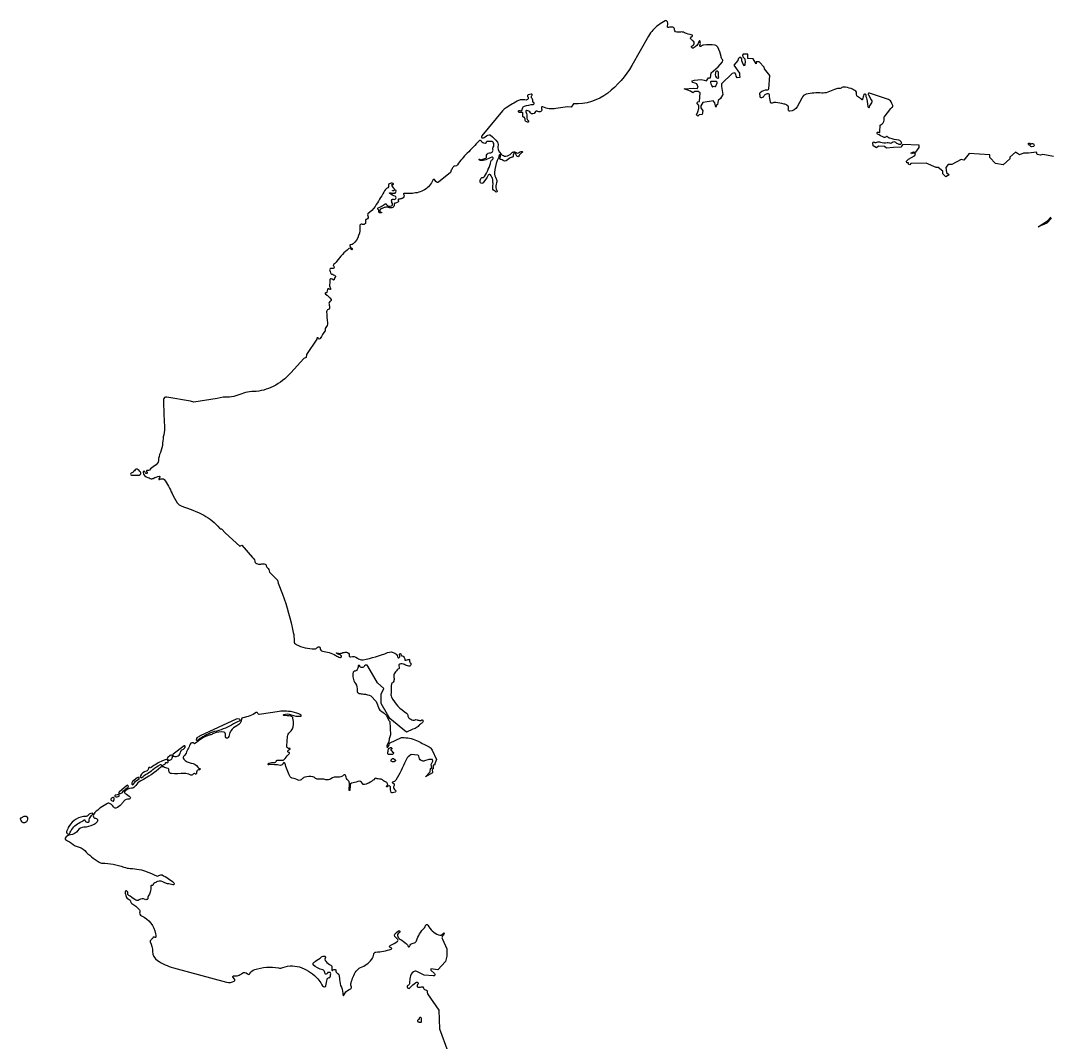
# Model space of a CAD drawing. Header units: millimetres. Extents: x 10675 to 34317, y 7287 to 30799.
# Drawn here: x 10675 to 22662, y 18892 to 30799 of the extents above; entities that cross this region are included whole.
import ezdxf

# ---------------------------------------------------------------- set-up
doc = ezdxf.new("R2010")
doc.units = ezdxf.units.MM
doc.layers.add('dwgmodels.com', color=250, linetype='Continuous')

msp = doc.modelspace()

# ---------------------------------------------------------------- linework, layer by layer
at = {"layer": 'dwgmodels.com'}
msp.add_lwpolyline([(22708, 29215), (22585, 29239), (22559, 29229), (22520, 29238), (22510, 29264), (22419, 29255), (22361, 29256), (22315, 29233), (22266, 29266), (22201, 29208), (22202, 29187), (22122, 29117), (22035, 29134), (21967, 29205), (21969, 29234), (21728, 29249), (21666, 29171), (21634, 29179), (21526, 29123), (21484, 29121), (21456, 29088), (21463, 29030), (21493, 29000), (21456, 28979), (21420, 29015), (21422, 29045), (21364, 29088), (21342, 29086), (21226, 29136), (21048, 29132), (21036, 29117), (21022, 29127), (21022, 29142), (20999, 29142), (20998, 29162), (21021, 29183), (21089, 29225), (21103, 29237), (21098, 29252), (21074, 29254), (21055, 29247), (21051, 29260), (21081, 29270), (21105, 29266), (21145, 29322), (21146, 29348), (20955, 29357), (20931, 29324), (20845, 29320), (20762, 29312), (20740, 29331), (20671, 29335), (20647, 29318), (20609, 29338), (20606, 29375, -0.634103), (20620, 29383, 0.278539), (20651, 29381, -0.225479), (20695, 29383, 0.170787), (20770, 29377, -0.171625), (20798, 29375, 0.307492), (20834, 29382, -0.406534), (20867, 29382, 0.177175), (20924, 29358, 0.523096), (20939, 29377, 0.282205), (20907, 29404, -0.022034), (20802, 29428, -0.153124), (20774, 29446, 0.472511), (20759, 29445, -0.361515), (20730, 29439, -0.003577), (20660, 29477, -1.083353), (20673, 29497, 0.505996), (20687, 29501), (20691, 29582), (20710, 29594, 0.323175), (20735, 29659, -0.252619), (20738, 29675), (20814, 29774, -0.100543), (20827, 29785, 0.43615), (20835, 29819, -0.03856), (20817, 29851, 0.241878), (20774, 29884), (20566, 29954, 0.86914), (20555, 29932), (20587, 29875, -0.312901), (20583, 29828, 0.120478), (20558, 29777), (20549, 29793), (20543, 29862, 0.100297), (20534, 29895, -0.127169), (20526, 29927, 0.299237), (20516, 29943, 0.464534), (20501, 29936, -0.008436), (20486, 29882, -0.573634), (20475, 29879, 0.09496), (20437, 29906, -0.352908), (20416, 29949, 0.28764), (20406, 29976, 0.079025), (20352, 30006, 0.067595), (20265, 30025, 0.194518), (20243, 30018, -0.197469), (20205, 30006, 0.141763), (20159, 29997, -0.036724), (20079, 29964, -0.099015), (20009, 29955, 0.070529), (19829, 29942, 0.278781), (19779, 29894), (19724, 29795, -0.262539), (19639, 29743, -0.53718), (19621, 29768, 0.34678), (19608, 29811, 0.098163), (19570, 29827, 0.017134), (19475, 29843, 0.129868), (19431, 29838, -0.474213), (19411, 29849, -0.029786), (19401, 29934, 0.398772), (19388, 29946, 0.075699), (19362, 29942, 0.208582), (19337, 29921, -0.257911), (19308, 29900, -0.446188), (19292, 29914, 0.080061), (19288, 29938, -0.290459), (19293, 29960, -0.213649), (19380, 29992, 0.357104), (19394, 30002), (19406, 30161), (19343, 30236), (19339, 30258), (19282, 30319), (19244, 30319), (19244, 30297), (19212, 30355), (19150, 30358), (19148, 30407), (19093, 30407), (19086, 30397), (19092, 30376), (19115, 30352), (19116, 30314), (19110, 30273), (19095, 30293), (19079, 30330), (19077, 30354), (19057, 30371), (19036, 30353), (19032, 30334), (18987, 30280), (19053, 30187), (19053, 30167), (19054, 30134), (19025, 30133), (19014, 30150), (19008, 30176), (18995, 30191), (18966, 30182), (18841, 30064), (18840, 30030), (18857, 29938), (18830, 29890), (18801, 29868), (18795, 29821), (18785, 29815), (18775, 29789), (18762, 29842), (18745, 29865), (18703, 29857), (18675, 29852), (18626, 29844), (18602, 29804), (18600, 29782), (18624, 29749), (18618, 29704), (18580, 29699), (18565, 29685), (18549, 29702), (18567, 29734), (18579, 29775), (18576, 29809), (18556, 29841), (18566, 29854), (18584, 29857), (18592, 29957), (18569, 29973), (18531, 29974), (18508, 29959), (18481, 29977), (18407, 30002), (18518, 30010), (18558, 30007), (18569, 30025), (18556, 30063), (18533, 30071), (18504, 30079), (18500, 30098), (18526, 30104), (18603, 30112), (18639, 30103), (18666, 30097), (18691, 30131), (18714, 30131), (18720, 30191), (18802, 30259), (18852, 30318, 0.346801), (18852, 30347, -0.104689), (18837, 30380, 0.064727), (18798, 30489, 0.241376), (18767, 30511, 0.062506), (18632, 30514, 0.181909), (18602, 30499, -0.847743), (18589, 30508, 0.180497), (18592, 30558, 0.772498), (18579, 30557, -0.259391), (18510, 30479, -0.443471), (18493, 30488, -0.379019), (18501, 30505, 0.402528), (18522, 30547, 0.19592), (18507, 30565, -0.150139), (18482, 30589, -0.282645), (18483, 30606), (18501, 30617, 0.694647), (18498, 30631, -0.083349), (18412, 30658, 0.1642), (18362, 30665, -0.134241), (18307, 30669, -0.380136), (18294, 30693, 0.437032), (18274, 30723, 0.109851), (18225, 30720, -0.669493), (18212, 30736, 0.366277), (18200, 30797, 0.304638), (18186, 30798, 0.029063), (18107, 30747, 0.105137), (17992, 30619), (17796, 30277, -0.097945), (17516, 29955, -0.180091), (17116, 29829), (17091, 29791), (17046, 29795), (16911, 29773, -0.152035), (16761, 29794, 0.480765), (16743, 29785, 0.181391), (16746, 29770, -0.521267), (16728, 29736, -0.174783), (16703, 29741, 0.461259), (16667, 29729, -0.605327), (16615, 29724, 0.215621), (16574, 29751, 0.584166), (16562, 29735, -0.107298), (16575, 29663, 0.232006), (16588, 29635, -0.241203), (16594, 29622, -0.565882), (16581, 29615, 0.059845), (16563, 29623, -0.31285), (16555, 29634, 0.093208), (16547, 29668, 0.311466), (16536, 29675, -0.437688), (16527, 29683, 0.022133), (16527, 29721, 0.540638), (16511, 29729, -0.30952), (16478, 29734, -0.962452), (16491, 29750, 0.412106), (16515, 29753, 0.148215), (16523, 29775, -0.315834), (16546, 29803, -0.041547), (16648, 29823, 0.729956), (16652, 29846, -0.337657), (16642, 29871, 0.280954), (16635, 29891, -0.422756), (16633, 29925, 0.721925), (16625, 29941, 0.003165), (16589, 29934, 0.601166), (16583, 29916, -0.461674), (16581, 29880, -0.224213), (16550, 29874), (16513, 29876, 0.145584), (16478, 29869, 0.016663), (16334, 29784, 0.076108), (16291, 29747), (16049, 29456, 0.576798), (16058, 29431, 0.218021), (16076, 29436, -0.084536), (16133, 29469, -0.276634), (16151, 29465, -0.034147), (16230, 29383, -0.235845), (16238, 29355, 0.271906), (16274, 29241, 0.190308), (16330, 29220, 0.232001), (16393, 29253, -0.448074), (16455, 29258, 0.399074), (16478, 29258, -0.214962), (16519, 29273, -0.740091), (16521, 29262, 0.092958), (16490, 29236, 0.01516), (16476, 29217, -0.418301), (16463, 29215, -0.159908), (16445, 29242, 0.713246), (16417, 29243, 0.10735), (16413, 29217, -0.475074), (16400, 29206, 0.184021), (16380, 29201), (16331, 29164, -0.328875), (16307, 29164, 0.123804), (16265, 29181, -0.555892), (16260, 29194, 0.218961), (16266, 29233, 0.74635), (16253, 29233, -0.015778), (16229, 29167, 0.073534), (16197, 29030, 0.165718), (16216, 28957, -0.236224), (16221, 28910, 0.150631), (16217, 28836, 0.10622), (16225, 28820, -1.034307), (16207, 28806, 0.102448), (16186, 28825, -0.295942), (16176, 28848, 0.070285), (16176, 28947, 0.163323), (16149, 29000, 0.504546), (16123, 28996, -0.053398), (16065, 28910, -0.412622), (16035, 28907, -0.264588), (16028, 28927, -0.108641), (16044, 28967, -0.334311), (16057, 28972, 0.346836), (16081, 28981, 0.071339), (16156, 29157, -0.201252), (16176, 29183, 0.961642), (16164, 29207, -0.022182), (16094, 29178, -0.095565), (16033, 29168, -0.260035), (16017, 29178, -0.863866), (16024, 29183, 0.31078), (16049, 29179, -0.038972), (16095, 29197, 0.407183), (16104, 29213, -0.507564), (16139, 29257, 0.184443), (16168, 29267, 0.271), (16179, 29298, -0.160108), (16183, 29324, 0.232708), (16183, 29380, 0.263834), (16169, 29390, 0.04087), (16109, 29390, 0.38519), (16101, 29381, -0.396088), (16089, 29368, -0.290185), (16040, 29396, 0.526262), (16017, 29399, -0.020221), (15879, 29254, 0.048657), (15764, 29118, -0.229123), (15738, 29103, 0.256739), (15708, 29084, 0.021343), (15689, 29045, 0.105679), (15686, 29028), (15545, 28918, -0.49183), (15513, 28926, 0.117574), (15498, 28946, 0.512482), (15480, 28941, -0.170046), (15383, 28828, -0.118127), (15240, 28786, -0.022251), (15144, 28785, 0.59343), (15138, 28776, -0.473844), (15120, 28726, -0.076693), (15083, 28719, 0.641914), (15076, 28702, -0.49748), (15072, 28683, -0.070686), (15036, 28671, 0.43364), (15027, 28657, -0.435511), (15002, 28618, -0.125342), (14963, 28621, 0.143308), (14921, 28623, 0.056042), (14888, 28610, -0.081869), (14875, 28606, 0.38793), (14859, 28587, 0.128339), (14864, 28571, 0.308628), (14875, 28567, -1.099691), (14875, 28559, 0), (14859, 28559, -0.433773), (14851, 28567, 0.211612), (14839, 28600, -0.564516), (14843, 28618, 0.106159), (14903, 28650, -0.042575), (14923, 28665, -0.39633), (14932, 28662, 0.165332), (14965, 28638, 0.1829), (14998, 28639, 0.462364), (15007, 28668, -0.207442), (15000, 28710, -0.457526), (15017, 28718, 0.458075), (15051, 28735, 0.402389), (15040, 28753, -0.085691), (14976, 28785, -0.817717), (14979, 28793, 0.049856), (15026, 28787, 0.268424), (15047, 28798, 0.311383), (15046, 28822, 0.493083), (15032, 28822, -0.333149), (15009, 28816, -0.994648), (15011, 28819, 0.305443), (15028, 28823, 0.387373), (15028, 28841, -0.084931), (15001, 28884, -0.762143), (15008, 28889, 1.175894), (15014, 28902, 0.20035), (14972, 28898, 0.349853), (14961, 28873, -0.310554), (14953, 28852, 0.112741), (14907, 28801, -0.020215), (14805, 28634, -0.085647), (14723, 28547, 0.411686), (14720, 28524, -0.546576), (14704, 28483, 0.476319), (14694, 28463, -0.715882), (14652, 28425, 0.276059), (14635, 28424, 0.285942), (14627, 28408, -0.23585), (14551, 28196, -0.247102), (14523, 28188, 0.601267), (14513, 28176, 0.139999), (14536, 28146, -0.49466), (14536, 28129), (14528, 28139, 0.396461), (14501, 28142, 0.073054), (14359, 27994, -0.068355), (14323, 27957, 0.515232), (14324, 27937, -0.761269), (14316, 27912, 0.058147), (14287, 27910, 0.50411), (14277, 27888, -0.081762), (14287, 27859, 0.295783), (14299, 27846, -0.109021), (14341, 27826, -0.499858), (14341, 27808, 0.26632), (14330, 27785, -0.648012), (14316, 27777, 0.053847), (14293, 27790, 0.560095), (14280, 27782, -0.065681), (14275, 27723, 0.20869), (14280, 27695, -0.19109), (14286, 27668, -0.750037), (14276, 27667, 0.663532), (14251, 27666, 0.07376), (14243, 27634, -0.450277), (14233, 27627, 0.850709), (14227, 27612, -0.122244), (14292, 27548, -0.450665), (14287, 27531, 0.369331), (14269, 27493, -0.073329), (14274, 27449, -0.347139), (14260, 27431, 0.364198), (14241, 27407, 0.018412), (14251, 27276, -0.240126), (14230, 27222, 0.312747), (14224, 27195, -0.256659), (14223, 27185, 0.037796), (14167, 27094, -0.665191), (14146, 27096, 1.040276), (14126, 27088), (14005, 26907), (14003, 26873), (13975, 26861), (13823, 26693, -0.087925), (13619, 26537, -0.112074), (13392, 26477, 0.097704), (13207, 26434, -0.109801), (13108, 26413, 0.066459), (12966, 26396), (12695, 26354), (12656, 26366), (12378, 26413, 0.465533), (12341, 26382, 0.014915), (12351, 26081, -0.067721), (12343, 25971, 0.038908), (12330, 25877, -0.090875), (12304, 25765, 0.086909), (12281, 25675, -0.267687), (12237, 25610, 0.109595), (12177, 25561, -0.335171), (12156, 25556, 0.457107), (12142, 25549, 0.34023), (12145, 25542, -0.594708), (12145, 25522, -0.489224), (12131, 25528, 0.190097), (12119, 25546, 0.61271), (12104, 25538, 0.347373), (12158, 25474, -0.066532), (12187, 25464, 0.252766), (12221, 25465, -0.101005), (12292, 25489, -0.531799), (12299, 25482, -0.100861), (12287, 25458, 0.827332), (12293, 25452, -0.158242), (12334, 25461, -0.223468), (12349, 25453, -0.047194), (12441, 25287, 0.046921), (12499, 25181, 0.171326), (12553, 25141, -0.049), (12809, 25035, -0.09908), (12991, 24886, 0.248199), (13016, 24875), (13062, 24825), (13229, 24676), (13255, 24687), (13378, 24544), (13392, 24526, -0.138365), (13403, 24501, 0.261434), (13423, 24474, 0.144674), (13474, 24467, -0.067262), (13525, 24467, -0.403265), (13536, 24453, 0.297283), (13552, 24424, -0.232795), (13566, 24404, 0.175071), (13597, 24349), (13657, 24290), (13670, 24280), (13677, 24243), (13725, 24116, -0.04148), (13853, 23670, -0.054508), (13862, 23569, 0.296324), (13887, 23528, 0.107688), (14101, 23479, 0.252582), (14133, 23496, -0.753719), (14165, 23486, 0.387342), (14193, 23452, -0.097416), (14347, 23401, 0.025328), (14394, 23378, 0.64875), (14413, 23395, 0.287134), (14392, 23412, -0.128646), (14358, 23426, -0.876419), (14361, 23432, 0.176272), (14417, 23430, -0.070735), (14472, 23440, -0.501409), (14502, 23402, 0.608636), (14520, 23386, -0.281126), (14599, 23371, 0.236798), (14667, 23352, 0.045595), (14952, 23435, -0.23179), (15036, 23429, -0.205013), (15067, 23387, 0.196075), (15075, 23375, 0.343806), (15087, 23376, 0.297759), (15092, 23396, -0.133545), (15090, 23417, -0.958229), (15107, 23415, 0.435574), (15123, 23397, -0.247584), (15138, 23388, -0.020119), (15152, 23364, -0.268428), (15152, 23352, 0.624103), (15156, 23346, 0.062554), (15202, 23356, -0.613701), (15207, 23352, 0.26729), (15216, 23317, -0.340723), (15219, 23285, -0.326792), (15198, 23276, -0.062531), (15150, 23295, 0.22532), (15092, 23298, 0.358286), (15082, 23279, -0.034139), (15086, 23252, -0.404695), (15081, 23245, 0.215646), (15062, 23235, 0.00157), (15028, 23188, 0.194282), (15023, 23168, -0.038163), (15027, 23121, -0.225178), (15009, 23084, 0.228392), (14994, 23052, -0.022529), (14990, 22944, 0.143963), (14996, 22916, 0.136808), (15173, 22730, -0.273345), (15188, 22703, 0.247418), (15203, 22672, 0.058344), (15246, 22647, 0.232389), (15263, 22648, -0.204101), (15295, 22652, 0.04945), (15335, 22644, 0.232997), (15346, 22648, -0.558538), (15363, 22645, -0.36381), (15352, 22614, 0.085572), (15317, 22585, -0.115865), (15272, 22552, -0.005454), (15171, 22509), (14977, 22666), (14949, 22715), (14877, 22841), (14876, 22952), (14909, 23017), (14832, 23083), (14723, 23278, 0.577574), (14684, 23279, -0.233132), (14655, 23260, -0.396089), (14626, 23281, 0.862779), (14610, 23281, -0.121101), (14590, 23226, -0.294537), (14574, 23220, 0.383857), (14552, 23205, 0.234439), (14576, 23074, -0.210324), (14596, 22990, 0.401416), (14616, 22960, 0.034551), (14674, 22951, -0.079179), (14755, 22931), (14817, 22864), (14852, 22775, 0.191942), (14871, 22755, -0.19158), (14957, 22661, 0.102386), (14978, 22630), (14984, 22476), (14968, 22431), (14964, 22395), (14943, 22351), (14947, 22324), (14971, 22356), (14974, 22380), (15114, 22447), (15144, 22445, -0.104218), (15307, 22402, -0.001042), (15437, 22335, -0.183747), (15470, 22299), (15522, 22189), (15504, 22149), (15496, 22122), (15483, 22123), (15482, 22092), (15484, 22081), (15470, 22074), (15473, 22034), (15392, 21989), (15448, 22046), (15450, 22086), (15465, 22095), (15460, 22131), (15480, 22170), (15475, 22191), (15433, 22189), (15382, 22173, -0.210806), (15344, 22177, -0.269524), (15317, 22226, 0.39221), (15303, 22241), (15227, 22246), (15207, 22233, 0.14449), (15162, 22177, -0.036857), (15046, 21947, -0.24309), (15011, 21926, 0.928134), (15011, 21914, -0.556024), (15026, 21885, 0.223287), (15023, 21852, 0.185265), (15041, 21830, -0.645067), (15040, 21810, -0.017878), (15008, 21799, -0.371737), (14994, 21805, -0.133666), (14984, 21865, 0.421587), (14970, 21881, 0.214035), (14949, 21873, -0.643617), (14938, 21877), (14954, 21893), (14951, 21905, 0.32223), (14928, 21927, -0.200426), (14902, 21942, 0.177486), (14876, 21958, 0.063731), (14840, 21962, -0.168989), (14821, 21967, 0.37444), (14803, 21966, -0.145698), (14683, 21898, -0.357262), (14658, 21910, 0.39817), (14604, 21933, -0.048603), (14530, 21912, 0.391892), (14516, 21893), (14512, 21826), (14502, 21827), (14506, 21913, 0.246679), (14491, 21946, -0.212438), (14465, 21996, 0.625786), (14439, 22006, -0.221392), (14371, 21984, 0.186686), (14291, 21965, -0.219966), (14230, 21954, 0.097465), (14144, 21959, -0.250903), (14103, 21975, 0.179382), (14079, 21988, 0.103821), (13986, 21982, 0.156701), (13952, 21959, -0.340623), (13910, 21949, 0.056698), (13839, 21972, -0.25064), (13813, 21993, -0.010894), (13753, 22147, 0.774812), (13735, 22145, -0.420336), (13701, 22121, 0.059135), (13566, 22128, -0.625635), (13560, 22138, -0.188078), (13575, 22148, -0.06935), (13633, 22153, 0.185352), (13644, 22157, 0.160997), (13656, 22175, -0.358479), (13663, 22181, 0.030789), (13724, 22181, 0.235378), (13758, 22201, -0.056789), (13805, 22257, 0.660154), (13800, 22271, -0.568005), (13790, 22290, -0.169858), (13812, 22308, 1.001515), (13808, 22319, -0.633665), (13779, 22347), (13785, 22458, -0.213932), (13811, 22506, 0.224384), (13856, 22598, 0.063084), (13849, 22669, 0.300857), (13823, 22694, 0.026805), (13742, 22703, -0.819454), (13741, 22713, -0.182143), (13827, 22711, 0.113623), (13938, 22693, 0.761902), (13942, 22709, 0.069155), (13841, 22743, 0.090249), (13665, 22746, -0.008567), (13456, 22715, -0.401725), (13440, 22726, 0.5335), (13420, 22735, -0.099431), (13265, 22676, 0.340941), (13250, 22660, -0.260289), (13196, 22582, 0.10859), (13126, 22525, 0.112294), (13115, 22503, -0.061092), (13094, 22444, -0.346314), (13076, 22436, -0.360328), (13063, 22453, 0.057264), (13060, 22497, 0.317727), (13049, 22508, 0.14634), (12924, 22491, -0.036074), (12880, 22475, 0.08198), (12784, 22430, 0.004985), (12707, 22375, -0.378556), (12696, 22376, 0.549548), (12651, 22368, -0.030332), (12595, 22250, -0.092982), (12580, 22232, 0.410623), (12576, 22194, 0.199035), (12663, 22148, -0.230466), (12741, 22099, 0.196713), (12759, 22086, -1.005975), (12755, 22068, 0.373563), (12729, 22054, 0.113301), (12724, 22027, -0.708742), (12709, 22021, 0.480082), (12685, 22019, -0.366349), (12651, 22010, 0.116492), (12583, 22025, -0.008149), (12432, 22024, -0.209076), (12414, 22032, -0.241409), (12404, 22068, 0.429389), (12393, 22084, -0.083645), (12341, 22102, 0.311956), (12310, 22098, -0.06252), (12075, 21941, 0.149157), (12017, 21886, -0.254209), (11966, 21854, 0.203739), (11890, 21816, 0.471062), (11893, 21794, -0.073753), (11952, 21749, -0.711807), (11941, 21728, 0.277937), (11876, 21700, -0.01455), (11850, 21667, -0.126902), (11787, 21621, -0.330694), (11769, 21626, 0.057187), (11720, 21674, 0.297924), (11689, 21677, 0.068129), (11540, 21570, 0.190617), (11522, 21531, 0.426899), (11547, 21504, -0.635624), (11567, 21461, -0.109068), (11520, 21426, -0.097931), (11412, 21400, 0.237735), (11342, 21362, -0.219766), (11257, 21311, 0.227943), (11195, 21273, 0.446601), (11200, 21255, -0.058524), (11288, 21198, 0.122047), (11335, 21176, -0.1478), (11422, 21128, 0.057269), (11589, 20993, 0.137931), (11626, 20982, -0.083666), (11879, 20935, 0.080695), (11953, 20920, -0.089517), (12157, 20877, -0.015759), (12257, 20833, 0.219568), (12277, 20833, 0.037047), (12296, 20843, -0.253654), (12323, 20844, -0.079149), (12460, 20753, -0.77664), (12448, 20729, 0.023409), (12386, 20742, -0.105434), (12349, 20756, 0.222413), (12272, 20766, 0.076542), (12228, 20745, 0.22365), (12219, 20728, -0.554964), (12205, 20721, 0.625752), (12192, 20712, -0.104187), (12187, 20645, -0.084321), (12162, 20595, 0.224541), (12159, 20577, -0.245663), (12156, 20564, -0.347469), (12127, 20558, 0.280892), (12056, 20553, -0.352371), (12005, 20556, 0.056523), (11935, 20606, -0.342116), (11925, 20627, 0.377701), (11910, 20658, 0.520458), (11895, 20648, 0.107174), (11905, 20591, 0.215102), (11939, 20559, -0.31757), (11956, 20537, 0.267409), (11971, 20511, -0.080478), (12057, 20443, -0.278518), (12063, 20411, 0.400021), (12083, 20367, -0.258137), (12248, 20158, 0.003975), (12253, 20126, -0.711015), (12237, 20117, 0.478595), (12217, 20113, -0.107227), (12192, 20085, 0.359105), (12187, 20065, -0.110138), (12213, 19950, 0.251688), (12269, 19848, 0.068754), (12456, 19760), (13074, 19594, 0.20279), (13165, 19607, 0.580613), (13165, 19635, -0.231352), (13149, 19658, -0.492072), (13159, 19668, 0.09703), (13210, 19673, 0.096016), (13255, 19697, -0.400444), (13319, 19691, 0.518464), (13346, 19694, -0.190284), (13403, 19741, -0.122755), (13679, 19760, 0.133918), (13732, 19765, -0.185157), (13952, 19762, -0.113422), (14140, 19633, -0.080656), (14180, 19572, 0.21389), (14215, 19541, 0.455208), (14233, 19552, -0.001423), (14246, 19627, -0.365161), (14270, 19647, 0.349055), (14284, 19657, 0.068816), (14288, 19701, 0.350774), (14283, 19707, 0.107296), (14255, 19706, 0.274528), (14250, 19701, -0.330298), (14234, 19688, -0.266223), (14224, 19693, -0.141174), (14219, 19709, 0.350451), (14195, 19738, -0.141808), (14084, 19797, -0.401276), (14083, 19815, -0.072561), (14110, 19838, 0.031955), (14182, 19889, -0.236389), (14220, 19897, -0.482565), (14226, 19885, 0.306759), (14232, 19838, 0.09231), (14289, 19792, -0.329004), (14302, 19766, 0.079954), (14301, 19735, 0.596676), (14308, 19732, -0.219106), (14342, 19742, -0.408675), (14349, 19733, 0.290878), (14366, 19697, -0.232766), (14389, 19659, -0.006818), (14391, 19627, 0.092099), (14413, 19535, -0.119875), (14431, 19445, 0.829491), (14441, 19442, -0.156317), (14503, 19510, -0.084104), (14519, 19516, 0.464374), (14529, 19535, -0.155168), (14526, 19587, -0.078584), (14585, 19722, -0.163298), (14637, 19764, 0.147178), (14766, 19861, 0.130088), (14790, 19921, -0.36257), (14814, 19945, 0.060141), (14993, 19978, 0.822523), (14991, 19995, -0.321275), (14975, 20008, -0.380641), (14983, 20023, 0.086678), (15068, 20073, 0.461577), (15068, 20095, -0.041736), (15036, 20127, -0.373984), (15037, 20155, -0.03435), (15073, 20190, -0.453092), (15092, 20187, -0.471936), (15086, 20169, 0.430256), (15069, 20127, 0.158819), (15100, 20093, -0.056087), (15170, 20043, -0.116591), (15192, 20011, 0.72263), (15207, 20012, -0.315717), (15251, 20048, 0.30661), (15288, 20078, -0.123381), (15380, 20229, 0.151286), (15394, 20254, -0.255043), (15402, 20265, -0.382444), (15421, 20258, 0.168869), (15543, 20145, 0.39956), (15603, 20167, -0.926645), (15609, 20164, -0.078131), (15589, 20125, 0.36796), (15592, 20095), (15643, 19982), (15640, 19899), (15625, 19837), (15536, 19740), (15455, 19751), (15454, 19736), (15498, 19696, -0.795966), (15483, 19669), (15376, 19678), (15291, 19718, 0.270833), (15254, 19715, 0.196375), (15213, 19651, 0.038176), (15207, 19585, -0.277353), (15188, 19556, 1.200221), (15210, 19528, -0.056161), (15282, 19591, -0.477737), (15306, 19584, -0.319833), (15301, 19566, 0.746262), (15316, 19535, 0.021886), (15355, 19542, -0.442843), (15365, 19535, 0.312152), (15393, 19504, 0.032769), (15408, 19502), (15415, 19459), (15548, 19270), (15555, 19050), (15655, 18786, -0.247834)], format="xyb", dxfattribs=at)
for points in [[(18771, 30191), (18769, 30168, 0.237091), (18781, 30139, 0.07295), (18799, 30128, 0.578852), (18809, 30135, -0.050998), (18808, 30184, 0.316279), (18794, 30208, 0.38603), (18774, 30202, 0.121334), (18771, 30191, -0.001092)], [(18775, 30090), (18722, 30091, 0.544745), (18713, 30077, -0.003339), (18725, 30048, -0.001516), (18730, 30035, 0.48431), (18746, 30030, -0.263521), (18765, 30032, 0.373813), (18776, 30036, 0.089378), (18791, 30074, 0.516418), (18775, 30090, 2.682622)], [(22475, 29330), (22454, 29328, -0.364573), (22438, 29339, 0.296574), (22426, 29349, -0.574237), (22418, 29368, -0.583509), (22437, 29365, 0.491317), (22449, 29362, -0.420941), (22482, 29356, -0.202247), (22485, 29342, -0.269994), (22475, 29330, 6.066618)], [(11968, 25502), (12057, 25504, 0.333827), (12077, 25519, 0.301196), (12071, 25537, -0.116249), (12055, 25556, 0.518379), (12012, 25564, -0.009166), (11992, 25544, -0.084307), (11965, 25527, 0.73121), (11968, 25502, 0.135915)], [(12773, 22468), (13192, 22664, -0.24868), (13223, 22663, -0.635528), (13221, 22635, 0.054356), (13157, 22604, -0.079901), (12961, 22521, 0.090117), (12777, 22439, 0.015305), (12738, 22411, -0.628943), (12724, 22418, -0.224151), (12738, 22446, -0.062411), (12773, 22468, -0.10708)], [(12583, 22350), (12453, 22251, 0.635087), (12459, 22226, 0.180944), (12512, 22233, 0.250761), (12539, 22273, -0.292115), (12565, 22306, 0.244935), (12593, 22337, 0.499383), (12583, 22350, 746.236478)], [(14955, 22255), (14955, 22276, -0.155432), (14970, 22321, -0.474862), (14999, 22323, -0.185401), (15003, 22314, -0.554882), (14997, 22310, 0.770381), (14989, 22300, 0.146357), (14998, 22293, -0.338133), (15006, 22280, 0.583601), (15012, 22275, -0.503432), (15019, 22272, -0.139777), (15016, 22254, -0.287969), (15005, 22246, -0.044845), (14960, 22249, -0.384263), (14955, 22255, -1.325859)], [(12358, 22186), (12330, 22174, 0.064742), (12198, 22095, -0.303787), (12183, 22094, 0.574104), (12165, 22084, -0.350519), (12140, 22052, 0.215735), (12071, 21999, 0.393273), (12076, 21978, 0.343884), (12088, 21979, -0.05937), (12147, 22023, 0.050249), (12215, 22072, -0.072562), (12304, 22129, -0.556544), (12316, 22122, 0.679466), (12327, 22117, -0.128253), (12356, 22133, 0.36919), (12363, 22144, -0.597812), (12377, 22153, 0.621475), (12394, 22166, 0.186939), (12382, 22186, 0.321059), (12358, 22186, 1.751416)], [(12420, 22234), (12392, 22214, 0.443151), (12389, 22189, 0.27854), (12413, 22182, 0.240977), (12442, 22206, 0.140137), (12444, 22229, 0.69024), (12420, 22234, 1.554429)], [(15024, 22195), (15034, 22191, -0.594798), (15038, 22168, -0.304112), (14999, 22166, -0.444515), (14995, 22190, -0.075913), (15004, 22198, -0.419847), (15024, 22195, -10.884514)], [(12035, 21977), (11981, 21933, 0.321519), (11972, 21902, 0.660124), (11991, 21901, -0.175249), (12051, 21958, 0.472686), (12056, 21975, 0.451471), (12035, 21977, 2.051462)], [(11910, 21883), (11824, 21810, 0.696243), (11831, 21791, 0.237169), (11861, 21806, -0.104295), (11923, 21861, 0.410445), (11930, 21883, 0.584581), (11910, 21883, 1.967009)], [(11750, 21746), (11735, 21738, 0.572686), (11734, 21712, 0.102102), (11753, 21704, 0.385147), (11762, 21710, 0.093891), (11764, 21739, 0.570795), (11750, 21746, 0.705178)], [(11802, 21779), (11778, 21772, 0.673762), (11776, 21757, 0.305954), (11822, 21763, 0.518915), (11821, 21778, 0.232251), (11802, 21779, 3.669941)], [(10683, 21509), (10718, 21527, -0.4659), (10755, 21511, -0.354655), (10732, 21454, -0.412306), (10686, 21468, 0.373327), (10678, 21484, -0.274327), (10678, 21484, -0.291183), (10678, 21484, -0.365346), (10683, 21509, 0.984717)], [(11516, 21565), (11493, 21560, 0.186993), (11461, 21538, -0.250491), (11438, 21525, 0.273534), (11239, 21410, 0.044631), (11212, 21351, 0.454766), (11230, 21320, 0.372401), (11249, 21331, -0.069145), (11272, 21375, -0.146916), (11388, 21465, 0.150847), (11412, 21484, -0.647064), (11425, 21482, 0.29923), (11447, 21460, 0.069709), (11468, 21460, 0.454622), (11476, 21471, -0.171722), (11479, 21501, -0.103614), (11513, 21547, 0.348219), (11516, 21565, 1.92187)], [(15347, 19133), (15346, 19172, 1.051854), (15320, 19170, -0.420676), (15311, 19159, 0.427308), (15300, 19143, 0.050789), (15302, 19135, 0.376545), (15308, 19132, -0.176764), (15319, 19130, 0.161019), (15336, 19128, 0.133247), (15347, 19133, -0.786013)]]:
    msp.add_lwpolyline(points, format="xyb", close=True, dxfattribs=at)
msp.add_lwpolyline([(22688, 28495), (22630, 28437), (22531, 28394), (22639, 28466), (22678, 28509)], dxfattribs=at)

doc.saveas('drawing.dxf')
